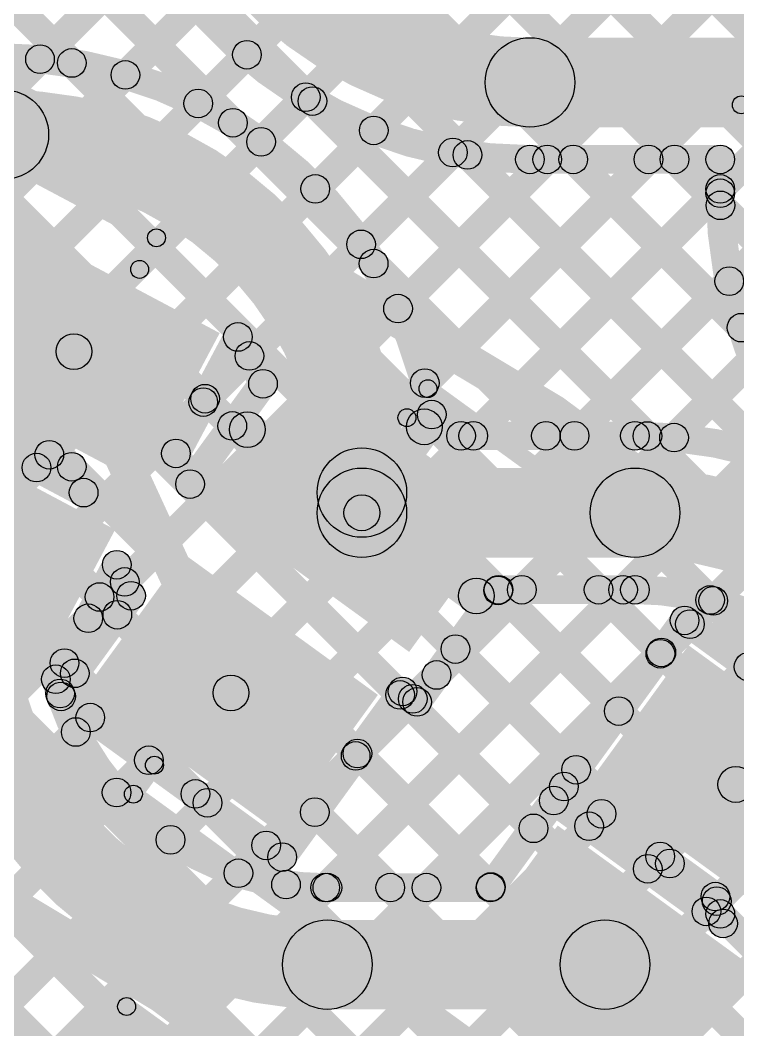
# Model space of a CAD drawing. Header units: millimetres. Extents: x -2.17 to 2.17, y -2.17 to 2.17.
# Drawn here: x 0.6866 to 0.8871, y 1.0781 to 1.3601 of the extents above; entities that cross this region are included whole.
import ezdxf

# ---------------------------------------------------------------- set-up
doc = ezdxf.new("R2010")
doc.units = ezdxf.units.MM
doc.header["$MEASUREMENT"] = 0
for name, color, linetype in [('BottomLayer', 5, 'Continuous'), ('Mechanical2', 216, 'Continuous'), ('TopLayer', 1, 'Continuous'), ('TopOverlay', 2, 'Continuous'), ('TopPaste', 8, 'Continuous'), ('TopSolder', 216, 'Continuous')]:
    doc.layers.add(name, color=color, linetype=linetype)

# ---------------------------------------------------------------- blocks, each defined once
blk = doc.blocks.new('WS2812B_M____202')
at = {"layer": 'TopLayer'}
for points in [[(-0.09409, 0.05079), (-0.03504, 0.05079), (-0.03504, 0.01142), (-0.09409, 0.01142)], [(0.03504, 0.05079), (0.09409, 0.05079), (0.09409, 0.01142), (0.03504, 0.01142)], [(-0.09409, -0.01142), (-0.03504, -0.01142), (-0.03504, -0.05079), (-0.09409, -0.05079)], [(0.03504, -0.01142), (0.09409, -0.01142), (0.09409, -0.05079), (0.03504, -0.05079)]]:
    blk.add_hatch(color=1, dxfattribs=at).paths.add_polyline_path(points)
at = {"layer": 'TopOverlay'}
for points in [[(0.07, 0.0725), (0.07, 0.0675), (-0.07, 0.0675), (-0.07, 0.0725)], [(0.0675, 0.07), (0.0725, 0.07), (0.0725, 0.06), (0.0675, 0.06)], [(0.0675, -0.06), (0.0725, -0.06), (0.0725, -0.07), (0.0675, -0.07)], [(0.07, -0.0675), (0.07, -0.0725), (-0.07, -0.0725), (-0.07, -0.0675)]]:
    blk.add_hatch(color=2, dxfattribs=at).paths.add_polyline_path(points)
h = blk.add_hatch(color=2, dxfattribs=at)
edge = h.paths.add_edge_path()
edge.add_arc((0.07, 0.07), 0.0025, 0, 360)
h = blk.add_hatch(color=2, dxfattribs=at)
edge = h.paths.add_edge_path()
edge.add_arc((0.07, 0.07), 0.0025, 0, 360)
h = blk.add_hatch(color=2, dxfattribs=at)
edge = h.paths.add_edge_path()
edge.add_arc((0.07, 0.06), 0.0025, 0, 360)
h = blk.add_hatch(color=2, dxfattribs=at)
edge = h.paths.add_edge_path()
edge.add_arc((0.07, -0.06), 0.0025, 0, 360)
h = blk.add_hatch(color=2, dxfattribs=at)
edge = h.paths.add_edge_path()
edge.add_arc((0.07, -0.07), 0.0025, 0, 360)
h = blk.add_hatch(color=2, dxfattribs=at)
edge = h.paths.add_edge_path()
edge.add_arc((0.07, -0.07), 0.0025, 0, 360)
at = {"layer": 'TopPaste'}
for points in [[(-0.09409, 0.05079), (-0.03504, 0.05079), (-0.03504, 0.01142), (-0.09409, 0.01142)], [(0.03504, 0.05079), (0.09409, 0.05079), (0.09409, 0.01142), (0.03504, 0.01142)], [(-0.09409, -0.01142), (-0.03504, -0.01142), (-0.03504, -0.05079), (-0.09409, -0.05079)], [(0.03504, -0.01142), (0.09409, -0.01142), (0.09409, -0.05079), (0.03504, -0.05079)]]:
    blk.add_hatch(color=8, dxfattribs=at).paths.add_polyline_path(points)
at = {"layer": 'TopSolder'}
for points in [[(-0.09809, 0.05479), (-0.03104, 0.05479), (-0.03104, 0.00742), (-0.09809, 0.00742)], [(0.03104, 0.05479), (0.09809, 0.05479), (0.09809, 0.00742), (0.03104, 0.00742)], [(-0.09809, -0.00742), (-0.03104, -0.00742), (-0.03104, -0.05479), (-0.09809, -0.05479)], [(0.03104, -0.00742), (0.09809, -0.00742), (0.09809, -0.05479), (0.03104, -0.05479)]]:
    blk.add_hatch(color=216, dxfattribs=at).paths.add_polyline_path(points)
at = {"layer": 'TopOverlay'}
for centre in [(0.07, 0.07), (0.07, 0.07), (0.07, 0.06), (0.07, -0.06), (0.07, -0.07), (0.07, -0.07)]:
    blk.add_circle(centre, 0.0025, dxfattribs=at)
blk = doc.blocks.new('WS2812B_M____203')
at = {"layer": 'TopLayer'}
for points in [[(-0.09409, 0.05079), (-0.03504, 0.05079), (-0.03504, 0.01142), (-0.09409, 0.01142)], [(-0.09409, -0.01142), (-0.03504, -0.01142), (-0.03504, -0.05079), (-0.09409, -0.05079)]]:
    blk.add_hatch(color=1, dxfattribs=at).paths.add_polyline_path(points)
at = {"layer": 'TopOverlay'}
h = blk.add_hatch(color=2, dxfattribs=at)
edge = h.paths.add_edge_path()
edge.add_arc((-0.07, -0.06), 0.0025, 0, 360)
for points in [[(-0.0725, -0.06), (-0.0675, -0.06), (-0.0675, -0.07), (-0.0725, -0.07)], [(0.07, -0.0675), (0.07, -0.0725), (-0.07, -0.0725), (-0.07, -0.0675)]]:
    blk.add_hatch(color=2, dxfattribs=at).paths.add_polyline_path(points)
h = blk.add_hatch(color=2, dxfattribs=at)
edge = h.paths.add_edge_path()
edge.add_arc((-0.07, -0.07), 0.0025, 0, 360)
h = blk.add_hatch(color=2, dxfattribs=at)
edge = h.paths.add_edge_path()
edge.add_arc((-0.07, -0.07), 0.0025, 0, 360)
at = {"layer": 'TopPaste'}
for points in [[(-0.09409, 0.05079), (-0.03504, 0.05079), (-0.03504, 0.01142), (-0.09409, 0.01142)], [(-0.09409, -0.01142), (-0.03504, -0.01142), (-0.03504, -0.05079), (-0.09409, -0.05079)]]:
    blk.add_hatch(color=8, dxfattribs=at).paths.add_polyline_path(points)
at = {"layer": 'TopSolder'}
for points in [[(-0.09809, 0.05479), (-0.03104, 0.05479), (-0.03104, 0.00742), (-0.09809, 0.00742)], [(-0.09809, -0.00742), (-0.03104, -0.00742), (-0.03104, -0.05479), (-0.09809, -0.05479)]]:
    blk.add_hatch(color=216, dxfattribs=at).paths.add_polyline_path(points)
at = {"layer": 'TopOverlay'}
for centre in [(-0.07, -0.06), (-0.07, -0.07), (-0.07, -0.07)]:
    blk.add_circle(centre, 0.0025, dxfattribs=at)
blk = doc.blocks.new('C__0402_335')
at = {"layer": 'TopLayer'}
for points in [[(-0.0275, -0.0125), (-0.0275, 0.0125), (-0.0095, 0.0125), (-0.0095, -0.0125)], [(0.0095, -0.0125), (0.0095, 0.0125), (0.0275, 0.0125), (0.0275, -0.0125)]]:
    blk.add_hatch(color=1, dxfattribs=at).paths.add_polyline_path(points)
at = {"layer": 'TopOverlay'}
h = blk.add_hatch(color=2, dxfattribs=at)
edge = h.paths.add_edge_path()
edge.add_arc((-0.031, 0.016), 0.0025, 0, 360)
h = blk.add_hatch(color=2, dxfattribs=at)
edge = h.paths.add_edge_path()
edge.add_arc((-0.031, 0.016), 0.0025, 0, 360)
for points in [[(-0.031, 0.0135), (-0.031, 0.0185), (-0.011, 0.0185), (-0.011, 0.0135)], [(0.011, 0.0135), (0.011, 0.0185), (0.031, 0.0185), (0.031, 0.0135)], [(-0.0285, -0.016), (-0.0335, -0.016), (-0.0335, 0.016), (-0.0285, 0.016)], [(0.0335, -0.016), (0.0285, -0.016), (0.0285, 0.016), (0.0335, 0.016)], [(-0.031, -0.0185), (-0.031, -0.0135), (-0.011, -0.0135), (-0.011, -0.0185)], [(0.011, -0.0185), (0.011, -0.0135), (0.031, -0.0135), (0.031, -0.0185)]]:
    blk.add_hatch(color=2, dxfattribs=at).paths.add_polyline_path(points)
h = blk.add_hatch(color=2, dxfattribs=at)
edge = h.paths.add_edge_path()
edge.add_arc((-0.011, 0.016), 0.0025, 0, 360)
h = blk.add_hatch(color=2, dxfattribs=at)
edge = h.paths.add_edge_path()
edge.add_arc((0.011, 0.016), 0.0025, 0, 360)
h = blk.add_hatch(color=2, dxfattribs=at)
edge = h.paths.add_edge_path()
edge.add_arc((0.031, 0.016), 0.0025, 0, 360)
h = blk.add_hatch(color=2, dxfattribs=at)
edge = h.paths.add_edge_path()
edge.add_arc((0.031, 0.016), 0.0025, 0, 360)
h = blk.add_hatch(color=2, dxfattribs=at)
edge = h.paths.add_edge_path()
edge.add_arc((-0.031, -0.016), 0.0025, 0, 360)
h = blk.add_hatch(color=2, dxfattribs=at)
edge = h.paths.add_edge_path()
edge.add_arc((-0.031, -0.016), 0.0025, 0, 360)
h = blk.add_hatch(color=2, dxfattribs=at)
edge = h.paths.add_edge_path()
edge.add_arc((-0.011, -0.016), 0.0025, 0, 360)
h = blk.add_hatch(color=2, dxfattribs=at)
edge = h.paths.add_edge_path()
edge.add_arc((0.011, -0.016), 0.0025, 0, 360)
h = blk.add_hatch(color=2, dxfattribs=at)
edge = h.paths.add_edge_path()
edge.add_arc((0.031, -0.016), 0.0025, 0, 360)
h = blk.add_hatch(color=2, dxfattribs=at)
edge = h.paths.add_edge_path()
edge.add_arc((0.031, -0.016), 0.0025, 0, 360)
at = {"layer": 'TopPaste'}
for points in [[(-0.0275, -0.0125), (-0.0275, 0.0125), (-0.0095, 0.0125), (-0.0095, -0.0125)], [(0.0095, -0.0125), (0.0095, 0.0125), (0.0275, 0.0125), (0.0275, -0.0125)]]:
    blk.add_hatch(color=8, dxfattribs=at).paths.add_polyline_path(points)
at = {"layer": 'TopSolder'}
for points in [[(-0.02986, -0.01486), (-0.02986, 0.01486), (-0.00714, 0.01486), (-0.00714, -0.01486)], [(0.00714, -0.01486), (0.00714, 0.01486), (0.02986, 0.01486), (0.02986, -0.01486)]]:
    blk.add_hatch(color=216, dxfattribs=at).paths.add_polyline_path(points)
at = {"layer": 'TopOverlay'}
for centre in [(-0.031, 0.016), (-0.031, 0.016), (-0.011, 0.016), (0.011, 0.016), (0.031, 0.016), (0.031, 0.016), (-0.031, -0.016), (-0.031, -0.016), (-0.011, -0.016), (0.011, -0.016), (0.031, -0.016), (0.031, -0.016)]:
    blk.add_circle(centre, 0.0025, dxfattribs=at)
blk = doc.blocks.new('C__0402_375')
at = {"layer": 'TopLayer'}
for points in [[(-0.0275, -0.0125), (-0.0275, 0.0125), (-0.0095, 0.0125), (-0.0095, -0.0125)], [(0.0095, -0.0125), (0.0095, 0.0125), (0.0275, 0.0125), (0.0275, -0.0125)]]:
    blk.add_hatch(color=1, dxfattribs=at).paths.add_polyline_path(points)
at = {"layer": 'TopOverlay'}
h = blk.add_hatch(color=2, dxfattribs=at)
edge = h.paths.add_edge_path()
edge.add_arc((-0.031, 0.016), 0.0025, 0, 360)
h = blk.add_hatch(color=2, dxfattribs=at)
edge = h.paths.add_edge_path()
edge.add_arc((-0.031, 0.016), 0.0025, 0, 360)
for points in [[(-0.031, 0.0135), (-0.031, 0.0185), (-0.011, 0.0185), (-0.011, 0.0135)], [(0.011, 0.0135), (0.011, 0.0185), (0.031, 0.0185), (0.031, 0.0135)], [(-0.0285, -0.016), (-0.0335, -0.016), (-0.0335, 0.016), (-0.0285, 0.016)], [(0.0335, -0.016), (0.0285, -0.016), (0.0285, 0.016), (0.0335, 0.016)], [(-0.031, -0.0185), (-0.031, -0.0135), (-0.011, -0.0135), (-0.011, -0.0185)], [(0.011, -0.0185), (0.011, -0.0135), (0.031, -0.0135), (0.031, -0.0185)]]:
    blk.add_hatch(color=2, dxfattribs=at).paths.add_polyline_path(points)
h = blk.add_hatch(color=2, dxfattribs=at)
edge = h.paths.add_edge_path()
edge.add_arc((-0.011, 0.016), 0.0025, 0, 360)
h = blk.add_hatch(color=2, dxfattribs=at)
edge = h.paths.add_edge_path()
edge.add_arc((0.011, 0.016), 0.0025, 0, 360)
h = blk.add_hatch(color=2, dxfattribs=at)
edge = h.paths.add_edge_path()
edge.add_arc((0.031, 0.016), 0.0025, 0, 360)
h = blk.add_hatch(color=2, dxfattribs=at)
edge = h.paths.add_edge_path()
edge.add_arc((0.031, 0.016), 0.0025, 0, 360)
h = blk.add_hatch(color=2, dxfattribs=at)
edge = h.paths.add_edge_path()
edge.add_arc((-0.031, -0.016), 0.0025, 0, 360)
h = blk.add_hatch(color=2, dxfattribs=at)
edge = h.paths.add_edge_path()
edge.add_arc((-0.031, -0.016), 0.0025, 0, 360)
h = blk.add_hatch(color=2, dxfattribs=at)
edge = h.paths.add_edge_path()
edge.add_arc((-0.011, -0.016), 0.0025, 0, 360)
h = blk.add_hatch(color=2, dxfattribs=at)
edge = h.paths.add_edge_path()
edge.add_arc((0.011, -0.016), 0.0025, 0, 360)
h = blk.add_hatch(color=2, dxfattribs=at)
edge = h.paths.add_edge_path()
edge.add_arc((0.031, -0.016), 0.0025, 0, 360)
h = blk.add_hatch(color=2, dxfattribs=at)
edge = h.paths.add_edge_path()
edge.add_arc((0.031, -0.016), 0.0025, 0, 360)
at = {"layer": 'TopPaste'}
for points in [[(-0.0275, -0.0125), (-0.0275, 0.0125), (-0.0095, 0.0125), (-0.0095, -0.0125)], [(0.0095, -0.0125), (0.0095, 0.0125), (0.0275, 0.0125), (0.0275, -0.0125)]]:
    blk.add_hatch(color=8, dxfattribs=at).paths.add_polyline_path(points)
at = {"layer": 'TopSolder'}
for points in [[(-0.02986, -0.01486), (-0.02986, 0.01486), (-0.00714, 0.01486), (-0.00714, -0.01486)], [(0.00714, -0.01486), (0.00714, 0.01486), (0.02986, 0.01486), (0.02986, -0.01486)]]:
    blk.add_hatch(color=216, dxfattribs=at).paths.add_polyline_path(points)
at = {"layer": 'TopOverlay'}
for centre in [(-0.031, 0.016), (-0.031, 0.016), (-0.011, 0.016), (0.011, 0.016), (0.031, 0.016), (0.031, 0.016), (-0.031, -0.016), (-0.031, -0.016), (-0.011, -0.016), (0.011, -0.016), (0.031, -0.016), (0.031, -0.016)]:
    blk.add_circle(centre, 0.0025, dxfattribs=at)

msp = doc.modelspace()

# ---------------------------------------------------------------- hatches: boundary and pattern name
at = {"layer": 'BottomLayer'}
for points in [[(-0.06781, 2.05478), (-0.06216, 2.06043), (1.40406, 0.59422), (1.3984, 0.58856)], [(-0.03919, 2.05444), (-0.03353, 2.0601), (1.43235, 0.59422), (1.42669, 0.58856)], [(-0.01057, 2.0541), (-0.00491, 2.05976), (1.46063, 0.59422), (1.45497, 0.58856)], [(0.01806, 2.05376), (0.02372, 2.05942), (1.48891, 0.59422), (1.48326, 0.58856)], [(0.04668, 2.05342), (0.05234, 2.05908), (1.5172, 0.59422), (1.51154, 0.58856)], [(-0.09322, 2.0519), (-0.08756, 2.05756), (1.37578, 0.59422), (1.37012, 0.58856)], [(0.07531, 2.05308), (0.08096, 2.05874), (1.54548, 0.59422), (1.53983, 0.58856)], [(0.10393, 2.05274), (0.10959, 2.0584), (1.57377, 0.59422), (1.56811, 0.58856)], [(0.13255, 2.0524), (0.13821, 2.05806), (1.60205, 0.59422), (1.59639, 0.58856)], [(0.16118, 2.05206), (0.16683, 2.05772), (1.63034, 0.59422), (1.62468, 0.58856)], [(0.1906, 2.05093), (0.19625, 2.05658), (1.65862, 0.59422), (1.65296, 0.58856)], [(0.07461, 0.72606), (0.06896, 0.73172), (1.09481, 1.75757), (1.10047, 1.75192)], [(0.1029, 0.72606), (0.09724, 0.73172), (1.11289, 1.74737), (1.11855, 1.74171)], [(0.13118, 0.72606), (0.12552, 0.73172), (1.12999, 1.73618), (1.13564, 1.73052)], [(0.15946, 0.72606), (0.15381, 0.73172), (1.14646, 1.72437), (1.15212, 1.71871)], [(0.18775, 0.72606), (0.18209, 0.73172), (1.16293, 1.71256), (1.16859, 1.7069)], [(0.46066, 0.97068), (0.455, 0.97634), (1.1794, 1.70075), (1.18506, 1.69509)], [(0.24117, 1.68923), (0.24682, 1.69489), (1.34749, 0.59422), (1.34184, 0.58856)], [(0.46951, 0.95125), (0.46385, 0.95691), (1.19588, 1.68893), (1.20153, 1.68328)], [(0.46283, 0.91629), (0.45717, 0.92194), (1.21235, 1.67712), (1.21801, 1.67146)], [(0.24117, 1.66094), (0.24683, 1.6666), (1.31921, 0.59422), (1.31355, 0.58856)], [(0.46283, 0.888), (0.45717, 0.89366), (1.22882, 1.66531), (1.23448, 1.65965)], [(0.46283, 0.85972), (0.45717, 0.86538), (1.24529, 1.6535), (1.25095, 1.64784)], [(0.46283, 0.83143), (0.45717, 0.83709), (1.26177, 1.64169), (1.26742, 1.63603)], [(0.24117, 1.63266), (0.24683, 1.63831), (1.29092, 0.59422), (1.28527, 0.58856)], [(0.46283, 0.80315), (0.45717, 0.80881), (1.27824, 1.62987), (1.2839, 1.62422)], [(0.46263, 0.77467), (0.45697, 0.78032), (1.29471, 1.61806), (1.30037, 1.6124)], [(0.24117, 1.60437), (0.24683, 1.61003), (1.26264, 0.59422), (1.25698, 0.58856)], [(0.44231, 0.72606), (0.43665, 0.73172), (1.31118, 1.60625), (1.31684, 1.60059)], [(0.47059, 0.72606), (0.46494, 0.73172), (1.32731, 1.5941), (1.33297, 1.58844)], [(0.24117, 1.57609), (0.24683, 1.58174), (1.23436, 0.59422), (1.2287, 0.58856)], [(0.49888, 0.72606), (0.49322, 0.73172), (1.34177, 1.58027), (1.34743, 1.57462)], [(0.52716, 0.72606), (0.5215, 0.73172), (1.35623, 1.56645), (1.36189, 1.56079)], [(0.24117, 1.5478), (0.24683, 1.55346), (1.20607, 0.59422), (1.20041, 0.58856)], [(0.24117, 1.51952), (0.24683, 1.52518), (1.17779, 0.59422), (1.17213, 0.58856)]]:
    msp.add_hatch(color=5, dxfattribs=at).paths.add_polyline_path(points)
at = {"layer": 'TopLayer'}
for points in [[(0.62478, 1.41876), (0.63043, 1.42441), (0.70385, 1.351), (0.69819, 1.34534)], [(0.65341, 1.41841), (0.65907, 1.42406), (0.74884, 1.33429), (0.74319, 1.32863)], [(0.69497, 1.34642), (0.68931, 1.35207), (0.72135, 1.38412), (0.72701, 1.37846)], [(0.71883, 1.34199), (0.71317, 1.34765), (0.73305, 1.36752), (0.7387, 1.36187)], [(0.829, 1.33023), (0.829, 1.35523), (0.90366, 1.35523), (0.90366, 1.33023)], [(0.73916, 1.33404), (0.7335, 1.33969), (0.74711, 1.3533), (0.75277, 1.34765)], [(0.75672, 1.32332), (0.75106, 1.32897), (0.76354, 1.34145), (0.7692, 1.33579)], [(0.76542, 1.33469), (0.77107, 1.34034), (0.86463, 1.24678), (0.85898, 1.24113)], [(0.77186, 1.31017), (0.7662, 1.31582), (0.78254, 1.33217), (0.7882, 1.32651)], [(0.78465, 1.29467), (0.77899, 1.30033), (0.80464, 1.32599), (0.8103, 1.32033)], [(0.79497, 1.27672), (0.78932, 1.28237), (0.83101, 1.32406), (0.83666, 1.31841)], [(0.80246, 1.25592), (0.7968, 1.26158), (0.85929, 1.32406), (0.86495, 1.31841)], [(0.80872, 1.31967), (0.81438, 1.32532), (0.89887, 1.24083), (0.89321, 1.23518)], [(0.829, 1.31723), (0.829, 1.32523), (0.88216, 1.32523), (0.88216, 1.31723)], [(0.83827, 1.31841), (0.84392, 1.32406), (0.89094, 1.27705), (0.88528, 1.27139)], [(0.86655, 1.31841), (0.87221, 1.32406), (0.88504, 1.31123), (0.87938, 1.30557)], [(0.88616, 1.31177), (0.87816, 1.31177), (0.87816, 1.32123), (0.88616, 1.32123)], [(0.816, 1.24117), (0.81034, 1.24683), (0.87933, 1.31582), (0.88499, 1.31017)], [(0.78251, 1.28931), (0.78817, 1.29496), (0.8363, 1.24683), (0.83064, 1.24117)], [(0.84428, 1.24117), (0.83863, 1.24683), (0.88184, 1.29004), (0.8875, 1.28439)], [(0.73365, 1.2372), (0.72658, 1.24096), (0.74389, 1.2735), (0.75095, 1.26975)], [(0.69707, 1.26545), (0.70615, 1.26963), (0.75003, 1.17427), (0.74094, 1.17009)], [(0.74057, 1.2506), (0.73491, 1.25626), (0.74782, 1.26916), (0.75347, 1.2635)], [(0.87208, 1.24068), (0.86642, 1.24634), (0.88847, 1.26839), (0.89412, 1.26273)], [(0.65225, 1.25677), (0.656, 1.26383), (0.70287, 1.23891), (0.69912, 1.23185)], [(0.73729, 1.22816), (0.73082, 1.23286), (0.75119, 1.2609), (0.75766, 1.25619)], [(0.64998, 1.2525), (0.65373, 1.25956), (0.70621, 1.23166), (0.70245, 1.2246)], [(0.73542, 1.25155), (0.74108, 1.2572), (0.74869, 1.24959), (0.74304, 1.24393)], [(0.79923, 1.24671), (0.80393, 1.25319), (0.81211, 1.24724), (0.80741, 1.24077)], [(0.74713, 1.24169), (0.75301, 1.24978), (0.78498, 1.22655), (0.77911, 1.21846)], [(0.78609, 1.21956), (0.778, 1.22544), (0.79545, 1.24946), (0.80354, 1.24358)], [(0.80976, 1.24), (0.80976, 1.248), (0.85834, 1.248), (0.85834, 1.24)], [(0.69399, 1.2323), (0.68833, 1.23796), (0.69191, 1.24153), (0.69757, 1.23588)], [(0.72648, 1.23741), (0.73375, 1.24075), (0.73769, 1.23218), (0.73042, 1.22884)], [(0.69736, 1.23371), (0.70463, 1.23705), (0.70797, 1.2298), (0.7007, 1.22646)], [(0.78205, 1.21), (0.78205, 1.235), (0.85834, 1.235), (0.85834, 1.21)], [(0.79455, 1.2225), (0.76955, 1.2225), (0.76955, 1.22816), (0.79455, 1.22816)], [(0.77911, 1.21846), (0.78498, 1.22655), (0.81696, 1.20331), (0.81109, 1.19522)], [(0.7001, 1.17412), (0.69304, 1.17787), (0.71006, 1.20988), (0.71712, 1.20613)], [(0.70996, 1.20633), (0.71722, 1.20968), (0.72122, 1.201), (0.71395, 1.19765)], [(0.70846, 1.1902), (0.7028, 1.19586), (0.71297, 1.20603), (0.71863, 1.20037)], [(0.82023, 1.197), (0.82023, 1.205), (0.85834, 1.205), (0.85834, 1.197)], [(0.70098, 1.16967), (0.69451, 1.17438), (0.71435, 1.20168), (0.72082, 1.19697)], [(0.70596, 1.19615), (0.71162, 1.20181), (0.71657, 1.19686), (0.71091, 1.1912)], [(0.77463, 1.11495), (0.76897, 1.12061), (0.8522, 1.20383), (0.85785, 1.19817)], [(0.8007, 1.16732), (0.79422, 1.17202), (0.81699, 1.20335), (0.82346, 1.19865)], [(0.80575, 1.17436), (0.8001, 1.18002), (0.82391, 1.20383), (0.82957, 1.19817)], [(0.81726, 1.19799), (0.82292, 1.20364), (0.85662, 1.16994), (0.85097, 1.16428)], [(0.84536, 1.19817), (0.85102, 1.20383), (0.86853, 1.18632), (0.86287, 1.18066)], [(0.87651, 1.18855), (0.87086, 1.19421), (0.87737, 1.20073), (0.88303, 1.19507)], [(0.8765, 1.19532), (0.88216, 1.20097), (0.9219, 1.16124), (0.91624, 1.15558)], [(0.84172, 1.14369), (0.83525, 1.14839), (0.86897, 1.1948), (0.87544, 1.1901)], [(0.86986, 1.18922), (0.87456, 1.19569), (0.93466, 1.15203), (0.92995, 1.14555)], [(0.80291, 1.11495), (0.79725, 1.1206), (0.8626, 1.18596), (0.86826, 1.1803)], [(0.80536, 1.1816), (0.81102, 1.18726), (0.84472, 1.15356), (0.83907, 1.1479)], [(0.69614, 1.17768), (0.7018, 1.18334), (0.70466, 1.18048), (0.69901, 1.17482)], [(0.7991, 1.1677), (0.79344, 1.17336), (0.8001, 1.18002), (0.80575, 1.17436)], [(0.69567, 1.16797), (0.70037, 1.17444), (0.76214, 1.12956), (0.75744, 1.12309)], [(0.76303, 1.12397), (0.75656, 1.12868), (0.79018, 1.17496), (0.79665, 1.17025)], [(0.78988, 1.1688), (0.79554, 1.17446), (0.83282, 1.13718), (0.82716, 1.13152)], [(0.79106, 1.16937), (0.79577, 1.17584), (0.79981, 1.1729), (0.79511, 1.16643)], [(0.78315, 1.15176), (0.7775, 1.15742), (0.79344, 1.17336), (0.7991, 1.1677)], [(0.70498, 1.15844), (0.69932, 1.16409), (0.70334, 1.16811), (0.709, 1.16246)], [(0.77798, 1.15242), (0.78363, 1.15808), (0.82092, 1.12079), (0.81526, 1.11514)], [(0.71636, 1.14153), (0.7107, 1.14719), (0.71972, 1.15621), (0.72538, 1.15055)], [(0.83614, 1.1428), (0.84084, 1.14928), (0.88316, 1.11852), (0.87846, 1.11205)], [(0.73271, 1.14112), (0.73837, 1.14678), (0.76368, 1.12146), (0.75803, 1.1158)], [(0.83329, 1.13889), (0.838, 1.14536), (0.88529, 1.111), (0.88059, 1.10453)], [(0.88171, 1.14524), (0.89133, 1.14796), (0.91916, 1.04941), (0.90954, 1.04669)], [(0.73142, 1.12831), (0.72576, 1.13397), (0.7361, 1.14431), (0.74176, 1.13865)], [(0.82119, 1.11542), (0.81472, 1.12013), (0.83241, 1.14448), (0.83888, 1.13978)], [(0.76607, 1.13604), (0.77173, 1.1417), (0.79282, 1.1206), (0.78717, 1.11495)], [(0.84836, 1.13212), (0.84271, 1.13777), (0.84617, 1.14123), (0.85182, 1.13558)], [(0.75038, 1.11899), (0.74472, 1.12464), (0.75249, 1.13241), (0.75814, 1.12675)], [(0.86474, 1.12021), (0.85909, 1.12587), (0.86255, 1.12933), (0.86821, 1.12367)], [(0.86526, 1.1217), (0.87092, 1.12736), (0.88501, 1.11327), (0.87935, 1.10761)], [(0.77241, 1.11378), (0.77241, 1.12178), (0.81795, 1.12178), (0.81795, 1.11378)], [(0.88113, 1.10831), (0.87547, 1.11397), (0.87834, 1.11684), (0.884, 1.11119)], [(0.87696, 1.1142), (0.88466, 1.11637), (0.88679, 1.10886), (0.87909, 1.10668)], [(0.77241, 1.08378), (0.77241, 1.10878), (0.84995, 1.10878), (0.84995, 1.08378)], [(0.86245, 1.05674), (0.83745, 1.05674), (0.83745, 1.09628), (0.86245, 1.09628)]]:
    msp.add_hatch(color=1, dxfattribs=at).paths.add_polyline_path(points)
h = msp.add_hatch(color=1, dxfattribs=at)
edge = h.paths.add_edge_path()
edge.add_arc((0.74994, 1.35048), 0.004, 0, 360)
h = msp.add_hatch(color=1, dxfattribs=at)
edge = h.paths.add_edge_path()
edge.add_arc((0.829, 1.34273), 0.0125, 0, 360)
h = msp.add_hatch(color=1, dxfattribs=at)
edge = h.paths.add_edge_path()
edge.add_arc((0.829, 1.34273), 0.0125, 0, 360)
h = msp.add_hatch(color=1, dxfattribs=at)
edge = h.paths.add_edge_path()
edge.add_arc((0.69214, 1.34924), 0.004, 0, 360)
h = msp.add_hatch(color=1, dxfattribs=at)
edge = h.paths.add_edge_path()
edge.add_arc((0.70102, 1.34817), 0.004, 0, 360)
h = msp.add_hatch(color=1, dxfattribs=at)
edge = h.paths.add_edge_path()
edge.add_arc((0.716, 1.34482), 0.004, 0, 360)
h = msp.add_hatch(color=1, dxfattribs=at)
edge = h.paths.add_edge_path()
edge.add_arc((0.76637, 1.33862), 0.004, 0, 360)
h = msp.add_hatch(color=1, dxfattribs=at)
edge = h.paths.add_edge_path()
edge.add_arc((0.68205, 1.32816), 0.0125, 0, 360)
h = msp.add_hatch(color=1, dxfattribs=at)
edge = h.paths.add_edge_path()
edge.add_arc((0.68205, 1.32816), 0.0125, 0, 360)
h = msp.add_hatch(color=1, dxfattribs=at)
edge = h.paths.add_edge_path()
edge.add_arc((0.73633, 1.33686), 0.004, 0, 360)
h = msp.add_hatch(color=1, dxfattribs=at)
edge = h.paths.add_edge_path()
edge.add_arc((0.76824, 1.33752), 0.004, 0, 360)
h = msp.add_hatch(color=1, dxfattribs=at)
edge = h.paths.add_edge_path()
edge.add_arc((0.74602, 1.33146), 0.004, 0, 360)
h = msp.add_hatch(color=1, dxfattribs=at)
edge = h.paths.add_edge_path()
edge.add_arc((0.78537, 1.32934), 0.004, 0, 360)
h = msp.add_hatch(color=1, dxfattribs=at)
edge = h.paths.add_edge_path()
edge.add_arc((0.75389, 1.32614), 0.004, 0, 360)
h = msp.add_hatch(color=1, dxfattribs=at)
edge = h.paths.add_edge_path()
edge.add_arc((0.80747, 1.32316), 0.004, 0, 360)
h = msp.add_hatch(color=1, dxfattribs=at)
edge = h.paths.add_edge_path()
edge.add_arc((0.81155, 1.32249), 0.004, 0, 360)
h = msp.add_hatch(color=1, dxfattribs=at)
edge = h.paths.add_edge_path()
edge.add_arc((0.829, 1.32123), 0.004, 0, 360)
h = msp.add_hatch(color=1, dxfattribs=at)
edge = h.paths.add_edge_path()
edge.add_arc((0.829, 1.32123), 0.004, 0, 360)
h = msp.add_hatch(color=1, dxfattribs=at)
edge = h.paths.add_edge_path()
edge.add_arc((0.83383, 1.32123), 0.004, 0, 360)
h = msp.add_hatch(color=1, dxfattribs=at)
edge = h.paths.add_edge_path()
edge.add_arc((0.84109, 1.32123), 0.004, 0, 360)
h = msp.add_hatch(color=1, dxfattribs=at)
edge = h.paths.add_edge_path()
edge.add_arc((0.86212, 1.32123), 0.004, 0, 360)
h = msp.add_hatch(color=1, dxfattribs=at)
edge = h.paths.add_edge_path()
edge.add_arc((0.86938, 1.32123), 0.004, 0, 360)
h = msp.add_hatch(color=1, dxfattribs=at)
edge = h.paths.add_edge_path()
edge.add_arc((0.88216, 1.32123), 0.004, 0, 360)
h = msp.add_hatch(color=1, dxfattribs=at)
edge = h.paths.add_edge_path()
edge.add_arc((0.88216, 1.32123), 0.004, 0, 360)
h = msp.add_hatch(color=1, dxfattribs=at)
edge = h.paths.add_edge_path()
edge.add_arc((0.76903, 1.313), 0.004, 0, 360)
h = msp.add_hatch(color=1, dxfattribs=at)
edge = h.paths.add_edge_path()
edge.add_arc((0.88216, 1.31299), 0.004, 0, 360)
h = msp.add_hatch(color=1, dxfattribs=at)
edge = h.paths.add_edge_path()
edge.add_arc((0.88216, 1.31177), 0.004, 0, 360)
h = msp.add_hatch(color=1, dxfattribs=at)
edge = h.paths.add_edge_path()
edge.add_arc((0.88216, 1.31177), 0.004, 0, 360)
h = msp.add_hatch(color=1, dxfattribs=at)
edge = h.paths.add_edge_path()
edge.add_arc((0.88221, 1.3084), 0.004, 0, 360)
h = msp.add_hatch(color=1, dxfattribs=at)
edge = h.paths.add_edge_path()
edge.add_arc((0.78182, 1.2975), 0.004, 0, 360)
h = msp.add_hatch(color=1, dxfattribs=at)
edge = h.paths.add_edge_path()
edge.add_arc((0.78534, 1.29213), 0.004, 0, 360)
h = msp.add_hatch(color=1, dxfattribs=at)
edge = h.paths.add_edge_path()
edge.add_arc((0.88467, 1.28722), 0.004, 0, 360)
h = msp.add_hatch(color=1, dxfattribs=at)
edge = h.paths.add_edge_path()
edge.add_arc((0.79215, 1.27955), 0.004, 0, 360)
h = msp.add_hatch(color=1, dxfattribs=at)
edge = h.paths.add_edge_path()
edge.add_arc((0.88811, 1.27422), 0.004, 0, 360)
h = msp.add_hatch(color=1, dxfattribs=at)
edge = h.paths.add_edge_path()
edge.add_arc((0.74742, 1.27162), 0.004, 0, 360)
h = msp.add_hatch(color=1, dxfattribs=at)
edge = h.paths.add_edge_path()
edge.add_arc((0.74742, 1.27162), 0.004, 0, 360)
h = msp.add_hatch(color=1, dxfattribs=at)
edge = h.paths.add_edge_path()
edge.add_arc((0.70161, 1.26754), 0.005, 0, 360)
h = msp.add_hatch(color=1, dxfattribs=at)
edge = h.paths.add_edge_path()
edge.add_arc((0.75064, 1.26633), 0.004, 0, 360)
h = msp.add_hatch(color=1, dxfattribs=at)
edge = h.paths.add_edge_path()
edge.add_arc((0.75443, 1.25854), 0.004, 0, 360)
h = msp.add_hatch(color=1, dxfattribs=at)
edge = h.paths.add_edge_path()
edge.add_arc((0.75443, 1.25854), 0.004, 0, 360)
h = msp.add_hatch(color=1, dxfattribs=at)
edge = h.paths.add_edge_path()
edge.add_arc((0.79963, 1.25875), 0.004, 0, 360)
h = msp.add_hatch(color=1, dxfattribs=at)
edge = h.paths.add_edge_path()
edge.add_arc((0.73825, 1.25438), 0.004, 0, 360)
h = msp.add_hatch(color=1, dxfattribs=at)
edge = h.paths.add_edge_path()
edge.add_arc((0.73774, 1.25343), 0.004, 0, 360)
h = msp.add_hatch(color=1, dxfattribs=at)
edge = h.paths.add_edge_path()
edge.add_arc((0.80158, 1.24995), 0.004, 0, 360)
h = msp.add_hatch(color=1, dxfattribs=at)
edge = h.paths.add_edge_path()
edge.add_arc((0.80158, 1.24995), 0.004, 0, 360)
h = msp.add_hatch(color=1, dxfattribs=at)
edge = h.paths.add_edge_path()
edge.add_arc((0.74586, 1.24676), 0.004, 0, 360)
h = msp.add_hatch(color=1, dxfattribs=at)
edge = h.paths.add_edge_path()
edge.add_arc((0.75007, 1.24574), 0.005, 0, 360)
h = msp.add_hatch(color=1, dxfattribs=at)
edge = h.paths.add_edge_path()
edge.add_arc((0.79949, 1.24652), 0.005, 0, 360)
h = msp.add_hatch(color=1, dxfattribs=at)
edge = h.paths.add_edge_path()
edge.add_arc((0.80976, 1.244), 0.004, 0, 360)
h = msp.add_hatch(color=1, dxfattribs=at)
edge = h.paths.add_edge_path()
edge.add_arc((0.80976, 1.244), 0.004, 0, 360)
h = msp.add_hatch(color=1, dxfattribs=at)
edge = h.paths.add_edge_path()
edge.add_arc((0.81317, 1.244), 0.004, 0, 360)
h = msp.add_hatch(color=1, dxfattribs=at)
edge = h.paths.add_edge_path()
edge.add_arc((0.83347, 1.244), 0.004, 0, 360)
h = msp.add_hatch(color=1, dxfattribs=at)
edge = h.paths.add_edge_path()
edge.add_arc((0.84146, 1.244), 0.004, 0, 360)
h = msp.add_hatch(color=1, dxfattribs=at)
edge = h.paths.add_edge_path()
edge.add_arc((0.85834, 1.244), 0.004, 0, 360)
h = msp.add_hatch(color=1, dxfattribs=at)
edge = h.paths.add_edge_path()
edge.add_arc((0.85834, 1.244), 0.004, 0, 360)
h = msp.add_hatch(color=1, dxfattribs=at)
edge = h.paths.add_edge_path()
edge.add_arc((0.86181, 1.24395), 0.004, 0, 360)
h = msp.add_hatch(color=1, dxfattribs=at)
edge = h.paths.add_edge_path()
edge.add_arc((0.86925, 1.24351), 0.004, 0, 360)
h = msp.add_hatch(color=1, dxfattribs=at)
edge = h.paths.add_edge_path()
edge.add_arc((0.69474, 1.23871), 0.004, 0, 360)
h = msp.add_hatch(color=1, dxfattribs=at)
edge = h.paths.add_edge_path()
edge.add_arc((0.73011, 1.23908), 0.004, 0, 360)
h = msp.add_hatch(color=1, dxfattribs=at)
edge = h.paths.add_edge_path()
edge.add_arc((0.73011, 1.23908), 0.004, 0, 360)
h = msp.add_hatch(color=1, dxfattribs=at)
edge = h.paths.add_edge_path()
edge.add_arc((0.69116, 1.23513), 0.004, 0, 360)
h = msp.add_hatch(color=1, dxfattribs=at)
edge = h.paths.add_edge_path()
edge.add_arc((0.701, 1.23538), 0.004, 0, 360)
h = msp.add_hatch(color=1, dxfattribs=at)
edge = h.paths.add_edge_path()
edge.add_arc((0.701, 1.23538), 0.004, 0, 360)
h = msp.add_hatch(color=1, dxfattribs=at)
edge = h.paths.add_edge_path()
edge.add_arc((0.78205, 1.22816), 0.0125, 0, 360)
h = msp.add_hatch(color=1, dxfattribs=at)
edge = h.paths.add_edge_path()
edge.add_arc((0.78205, 1.22816), 0.0125, 0, 360)
h = msp.add_hatch(color=1, dxfattribs=at)
edge = h.paths.add_edge_path()
edge.add_arc((0.73406, 1.23051), 0.004, 0, 360)
h = msp.add_hatch(color=1, dxfattribs=at)
edge = h.paths.add_edge_path()
edge.add_arc((0.73406, 1.23051), 0.004, 0, 360)
h = msp.add_hatch(color=1, dxfattribs=at)
edge = h.paths.add_edge_path()
edge.add_arc((0.78205, 1.2225), 0.0125, 0, 360)
h = msp.add_hatch(color=1, dxfattribs=at)
edge = h.paths.add_edge_path()
edge.add_arc((0.78205, 1.2225), 0.0125, 0, 360)
h = msp.add_hatch(color=1, dxfattribs=at)
edge = h.paths.add_edge_path()
edge.add_arc((0.85834, 1.2225), 0.0125, 0, 360)
h = msp.add_hatch(color=1, dxfattribs=at)
edge = h.paths.add_edge_path()
edge.add_arc((0.85834, 1.2225), 0.0125, 0, 360)
h = msp.add_hatch(color=1, dxfattribs=at)
edge = h.paths.add_edge_path()
edge.add_arc((0.70433, 1.22813), 0.004, 0, 360)
h = msp.add_hatch(color=1, dxfattribs=at)
edge = h.paths.add_edge_path()
edge.add_arc((0.70433, 1.22813), 0.004, 0, 360)
h = msp.add_hatch(color=1, dxfattribs=at)
edge = h.paths.add_edge_path()
edge.add_arc((0.78205, 1.2225), 0.005, 0, 360)
h = msp.add_hatch(color=1, dxfattribs=at)
edge = h.paths.add_edge_path()
edge.add_arc((0.78205, 1.2225), 0.005, 0, 360)
h = msp.add_hatch(color=1, dxfattribs=at)
edge = h.paths.add_edge_path()
edge.add_arc((0.78205, 1.2225), 0.005, 0, 360)
h = msp.add_hatch(color=1, dxfattribs=at)
edge = h.paths.add_edge_path()
edge.add_arc((0.71359, 1.208), 0.004, 0, 360)
h = msp.add_hatch(color=1, dxfattribs=at)
edge = h.paths.add_edge_path()
edge.add_arc((0.71359, 1.208), 0.004, 0, 360)
h = msp.add_hatch(color=1, dxfattribs=at)
edge = h.paths.add_edge_path()
edge.add_arc((0.7158, 1.2032), 0.004, 0, 360)
h = msp.add_hatch(color=1, dxfattribs=at)
edge = h.paths.add_edge_path()
edge.add_arc((0.82009, 1.20082), 0.004, 0, 360)
h = msp.add_hatch(color=1, dxfattribs=at)
edge = h.paths.add_edge_path()
edge.add_arc((0.82023, 1.201), 0.004, 0, 360)
h = msp.add_hatch(color=1, dxfattribs=at)
edge = h.paths.add_edge_path()
edge.add_arc((0.82023, 1.201), 0.004, 0, 360)
h = msp.add_hatch(color=1, dxfattribs=at)
edge = h.paths.add_edge_path()
edge.add_arc((0.82674, 1.201), 0.004, 0, 360)
h = msp.add_hatch(color=1, dxfattribs=at)
edge = h.paths.add_edge_path()
edge.add_arc((0.84819, 1.201), 0.004, 0, 360)
h = msp.add_hatch(color=1, dxfattribs=at)
edge = h.paths.add_edge_path()
edge.add_arc((0.85502, 1.201), 0.004, 0, 360)
h = msp.add_hatch(color=1, dxfattribs=at)
edge = h.paths.add_edge_path()
edge.add_arc((0.85834, 1.201), 0.004, 0, 360)
h = msp.add_hatch(color=1, dxfattribs=at)
edge = h.paths.add_edge_path()
edge.add_arc((0.85834, 1.201), 0.004, 0, 360)
h = msp.add_hatch(color=1, dxfattribs=at)
edge = h.paths.add_edge_path()
edge.add_arc((0.70879, 1.19898), 0.004, 0, 360)
h = msp.add_hatch(color=1, dxfattribs=at)
edge = h.paths.add_edge_path()
edge.add_arc((0.71758, 1.19933), 0.004, 0, 360)
h = msp.add_hatch(color=1, dxfattribs=at)
edge = h.paths.add_edge_path()
edge.add_arc((0.71758, 1.19933), 0.004, 0, 360)
h = msp.add_hatch(color=1, dxfattribs=at)
edge = h.paths.add_edge_path()
edge.add_arc((0.81402, 1.19927), 0.005, 0, 360)
h = msp.add_hatch(color=1, dxfattribs=at)
edge = h.paths.add_edge_path()
edge.add_arc((0.87933, 1.19814), 0.004, 0, 360)
h = msp.add_hatch(color=1, dxfattribs=at)
edge = h.paths.add_edge_path()
edge.add_arc((0.8802, 1.1979), 0.004, 0, 360)
h = msp.add_hatch(color=1, dxfattribs=at)
edge = h.paths.add_edge_path()
edge.add_arc((0.70563, 1.19303), 0.004, 0, 360)
h = msp.add_hatch(color=1, dxfattribs=at)
edge = h.paths.add_edge_path()
edge.add_arc((0.71374, 1.19403), 0.004, 0, 360)
h = msp.add_hatch(color=1, dxfattribs=at)
edge = h.paths.add_edge_path()
edge.add_arc((0.87221, 1.19245), 0.004, 0, 360)
h = msp.add_hatch(color=1, dxfattribs=at)
edge = h.paths.add_edge_path()
edge.add_arc((0.87221, 1.19245), 0.004, 0, 360)
h = msp.add_hatch(color=1, dxfattribs=at)
edge = h.paths.add_edge_path()
edge.add_arc((0.87369, 1.19138), 0.004, 0, 360)
h = msp.add_hatch(color=1, dxfattribs=at)
edge = h.paths.add_edge_path()
edge.add_arc((0.80819, 1.18443), 0.004, 0, 360)
h = msp.add_hatch(color=1, dxfattribs=at)
edge = h.paths.add_edge_path()
edge.add_arc((0.8657, 1.18349), 0.004, 0, 360)
h = msp.add_hatch(color=1, dxfattribs=at)
edge = h.paths.add_edge_path()
edge.add_arc((0.86543, 1.18313), 0.004, 0, 360)
h = msp.add_hatch(color=1, dxfattribs=at)
edge = h.paths.add_edge_path()
edge.add_arc((0.69897, 1.18051), 0.004, 0, 360)
h = msp.add_hatch(color=1, dxfattribs=at)
edge = h.paths.add_edge_path()
edge.add_arc((0.89007, 1.17948), 0.004, 0, 360)
h = msp.add_hatch(color=1, dxfattribs=at)
edge = h.paths.add_edge_path()
edge.add_arc((0.69657, 1.176), 0.004, 0, 360)
h = msp.add_hatch(color=1, dxfattribs=at)
edge = h.paths.add_edge_path()
edge.add_arc((0.69657, 1.176), 0.004, 0, 360)
h = msp.add_hatch(color=1, dxfattribs=at)
edge = h.paths.add_edge_path()
edge.add_arc((0.70184, 1.17765), 0.004, 0, 360)
h = msp.add_hatch(color=1, dxfattribs=at)
edge = h.paths.add_edge_path()
edge.add_arc((0.80293, 1.17719), 0.004, 0, 360)
h = msp.add_hatch(color=1, dxfattribs=at)
edge = h.paths.add_edge_path()
edge.add_arc((0.80293, 1.17719), 0.004, 0, 360)
h = msp.add_hatch(color=1, dxfattribs=at)
edge = h.paths.add_edge_path()
edge.add_arc((0.74548, 1.17218), 0.005, 0, 360)
h = msp.add_hatch(color=1, dxfattribs=at)
edge = h.paths.add_edge_path()
edge.add_arc((0.79342, 1.17261), 0.004, 0, 360)
h = msp.add_hatch(color=1, dxfattribs=at)
edge = h.paths.add_edge_path()
edge.add_arc((0.79342, 1.17261), 0.004, 0, 360)
h = msp.add_hatch(color=1, dxfattribs=at)
edge = h.paths.add_edge_path()
edge.add_arc((0.69775, 1.17202), 0.004, 0, 360)
h = msp.add_hatch(color=1, dxfattribs=at)
edge = h.paths.add_edge_path()
edge.add_arc((0.69775, 1.17202), 0.004, 0, 360)
h = msp.add_hatch(color=1, dxfattribs=at)
edge = h.paths.add_edge_path()
edge.add_arc((0.69802, 1.17121), 0.004, 0, 360)
h = msp.add_hatch(color=1, dxfattribs=at)
edge = h.paths.add_edge_path()
edge.add_arc((0.69802, 1.17121), 0.004, 0, 360)
h = msp.add_hatch(color=1, dxfattribs=at)
edge = h.paths.add_edge_path()
edge.add_arc((0.79271, 1.17163), 0.004, 0, 360)
h = msp.add_hatch(color=1, dxfattribs=at)
edge = h.paths.add_edge_path()
edge.add_arc((0.79627, 1.17053), 0.004, 0, 360)
h = msp.add_hatch(color=1, dxfattribs=at)
edge = h.paths.add_edge_path()
edge.add_arc((0.79627, 1.17053), 0.004, 0, 360)
h = msp.add_hatch(color=1, dxfattribs=at)
edge = h.paths.add_edge_path()
edge.add_arc((0.79746, 1.16967), 0.004, 0, 360)
h = msp.add_hatch(color=1, dxfattribs=at)
edge = h.paths.add_edge_path()
edge.add_arc((0.79746, 1.16967), 0.004, 0, 360)
h = msp.add_hatch(color=1, dxfattribs=at)
edge = h.paths.add_edge_path()
edge.add_arc((0.8538, 1.16711), 0.004, 0, 360)
h = msp.add_hatch(color=1, dxfattribs=at)
edge = h.paths.add_edge_path()
edge.add_arc((0.70617, 1.16528), 0.004, 0, 360)
h = msp.add_hatch(color=1, dxfattribs=at)
edge = h.paths.add_edge_path()
edge.add_arc((0.70215, 1.16126), 0.004, 0, 360)
h = msp.add_hatch(color=1, dxfattribs=at)
edge = h.paths.add_edge_path()
edge.add_arc((0.72255, 1.15338), 0.004, 0, 360)
h = msp.add_hatch(color=1, dxfattribs=at)
edge = h.paths.add_edge_path()
edge.add_arc((0.78032, 1.15459), 0.004, 0, 360)
h = msp.add_hatch(color=1, dxfattribs=at)
edge = h.paths.add_edge_path()
edge.add_arc((0.78081, 1.15525), 0.004, 0, 360)
h = msp.add_hatch(color=1, dxfattribs=at)
edge = h.paths.add_edge_path()
edge.add_arc((0.84189, 1.15073), 0.004, 0, 360)
h = msp.add_hatch(color=1, dxfattribs=at)
edge = h.paths.add_edge_path()
edge.add_arc((0.88652, 1.1466), 0.005, 0, 360)
h = msp.add_hatch(color=1, dxfattribs=at)
edge = h.paths.add_edge_path()
edge.add_arc((0.71353, 1.14436), 0.004, 0, 360)
h = msp.add_hatch(color=1, dxfattribs=at)
edge = h.paths.add_edge_path()
edge.add_arc((0.83849, 1.14604), 0.004, 0, 360)
h = msp.add_hatch(color=1, dxfattribs=at)
edge = h.paths.add_edge_path()
edge.add_arc((0.83849, 1.14604), 0.004, 0, 360)
h = msp.add_hatch(color=1, dxfattribs=at)
edge = h.paths.add_edge_path()
edge.add_arc((0.73554, 1.14395), 0.004, 0, 360)
h = msp.add_hatch(color=1, dxfattribs=at)
edge = h.paths.add_edge_path()
edge.add_arc((0.73893, 1.14148), 0.004, 0, 360)
h = msp.add_hatch(color=1, dxfattribs=at)
edge = h.paths.add_edge_path()
edge.add_arc((0.83565, 1.14213), 0.004, 0, 360)
h = msp.add_hatch(color=1, dxfattribs=at)
edge = h.paths.add_edge_path()
edge.add_arc((0.83565, 1.14213), 0.004, 0, 360)
h = msp.add_hatch(color=1, dxfattribs=at)
edge = h.paths.add_edge_path()
edge.add_arc((0.7689, 1.13887), 0.004, 0, 360)
h = msp.add_hatch(color=1, dxfattribs=at)
edge = h.paths.add_edge_path()
edge.add_arc((0.849, 1.13841), 0.004, 0, 360)
h = msp.add_hatch(color=1, dxfattribs=at)
edge = h.paths.add_edge_path()
edge.add_arc((0.82999, 1.13435), 0.004, 0, 360)
h = msp.add_hatch(color=1, dxfattribs=at)
edge = h.paths.add_edge_path()
edge.add_arc((0.84553, 1.13494), 0.004, 0, 360)
h = msp.add_hatch(color=1, dxfattribs=at)
edge = h.paths.add_edge_path()
edge.add_arc((0.72859, 1.13114), 0.004, 0, 360)
h = msp.add_hatch(color=1, dxfattribs=at)
edge = h.paths.add_edge_path()
edge.add_arc((0.75532, 1.12958), 0.004, 0, 360)
h = msp.add_hatch(color=1, dxfattribs=at)
edge = h.paths.add_edge_path()
edge.add_arc((0.75979, 1.12633), 0.004, 0, 360)
h = msp.add_hatch(color=1, dxfattribs=at)
edge = h.paths.add_edge_path()
edge.add_arc((0.75979, 1.12633), 0.004, 0, 360)
h = msp.add_hatch(color=1, dxfattribs=at)
edge = h.paths.add_edge_path()
edge.add_arc((0.86538, 1.1265), 0.004, 0, 360)
h = msp.add_hatch(color=1, dxfattribs=at)
edge = h.paths.add_edge_path()
edge.add_arc((0.86809, 1.12453), 0.004, 0, 360)
h = msp.add_hatch(color=1, dxfattribs=at)
edge = h.paths.add_edge_path()
edge.add_arc((0.74755, 1.12181), 0.004, 0, 360)
h = msp.add_hatch(color=1, dxfattribs=at)
edge = h.paths.add_edge_path()
edge.add_arc((0.86192, 1.12304), 0.004, 0, 360)
h = msp.add_hatch(color=1, dxfattribs=at)
edge = h.paths.add_edge_path()
edge.add_arc((0.76086, 1.11863), 0.004, 0, 360)
h = msp.add_hatch(color=1, dxfattribs=at)
edge = h.paths.add_edge_path()
edge.add_arc((0.7718, 1.11778), 0.004, 0, 360)
h = msp.add_hatch(color=1, dxfattribs=at)
edge = h.paths.add_edge_path()
edge.add_arc((0.77241, 1.11778), 0.004, 0, 360)
h = msp.add_hatch(color=1, dxfattribs=at)
edge = h.paths.add_edge_path()
edge.add_arc((0.77241, 1.11778), 0.004, 0, 360)
h = msp.add_hatch(color=1, dxfattribs=at)
edge = h.paths.add_edge_path()
edge.add_arc((0.78999, 1.11778), 0.004, 0, 360)
h = msp.add_hatch(color=1, dxfattribs=at)
edge = h.paths.add_edge_path()
edge.add_arc((0.80008, 1.11778), 0.004, 0, 360)
h = msp.add_hatch(color=1, dxfattribs=at)
edge = h.paths.add_edge_path()
edge.add_arc((0.81795, 1.11778), 0.004, 0, 360)
h = msp.add_hatch(color=1, dxfattribs=at)
edge = h.paths.add_edge_path()
edge.add_arc((0.81795, 1.11778), 0.004, 0, 360)
h = msp.add_hatch(color=1, dxfattribs=at)
edge = h.paths.add_edge_path()
edge.add_arc((0.81809, 1.11796), 0.004, 0, 360)
h = msp.add_hatch(color=1, dxfattribs=at)
edge = h.paths.add_edge_path()
edge.add_arc((0.88081, 1.11529), 0.004, 0, 360)
h = msp.add_hatch(color=1, dxfattribs=at)
edge = h.paths.add_edge_path()
edge.add_arc((0.88081, 1.11529), 0.004, 0, 360)
h = msp.add_hatch(color=1, dxfattribs=at)
edge = h.paths.add_edge_path()
edge.add_arc((0.88117, 1.11401), 0.004, 0, 360)
h = msp.add_hatch(color=1, dxfattribs=at)
edge = h.paths.add_edge_path()
edge.add_arc((0.8783, 1.11114), 0.004, 0, 360)
h = msp.add_hatch(color=1, dxfattribs=at)
edge = h.paths.add_edge_path()
edge.add_arc((0.88218, 1.11044), 0.004, 0, 360)
h = msp.add_hatch(color=1, dxfattribs=at)
edge = h.paths.add_edge_path()
edge.add_arc((0.88294, 1.10777), 0.004, 0, 360)
h = msp.add_hatch(color=1, dxfattribs=at)
edge = h.paths.add_edge_path()
edge.add_arc((0.88294, 1.10777), 0.004, 0, 360)
h = msp.add_hatch(color=1, dxfattribs=at)
edge = h.paths.add_edge_path()
edge.add_arc((0.77241, 1.09628), 0.0125, 0, 360)
h = msp.add_hatch(color=1, dxfattribs=at)
edge = h.paths.add_edge_path()
edge.add_arc((0.77241, 1.09628), 0.0125, 0, 360)
h = msp.add_hatch(color=1, dxfattribs=at)
edge = h.paths.add_edge_path()
edge.add_arc((0.84995, 1.09628), 0.0125, 0, 360)
h = msp.add_hatch(color=1, dxfattribs=at)
edge = h.paths.add_edge_path()
edge.add_arc((0.84995, 1.09628), 0.0125, 0, 360)
h = msp.add_hatch(color=1, dxfattribs=at)
edge = h.paths.add_edge_path()
edge.add_arc((0.84995, 1.09628), 0.0125, 0, 360)

# ---------------------------------------------------------------- linework, layer by layer
at = {"layer": 'Mechanical2', "const_width": 0.01}
for points in [[(2.16535, 0.001, 1), (-2.16535, 0.001, 1)], [(2.08135, -0.01, 1), (-2.04935, -0.01, 1)], [(1.84055, 0.001, 1), (-1.84055, 0.001, 1)], [(1.6437, 0.001, 1), (-1.6437, 0.001, 1)], [(1.50394, 0, 1), (-1.50394, 0, 1)], [(1.30709, 0.001, 1), (-1.30709, 0.001, 1)], [(1.17323, 0.001, 1), (-1.17323, 0.001, 1)]]:
    msp.add_lwpolyline(points, format="xyb", close=True, dxfattribs=at)
at = {"layer": 'TopLayer'}
for points, const_width in [([(0.829, 1.34273, -0.414214), (0.729, 1.44273)], 0.025), ([(0.965, 1.361, -0.291107), (0.85495, 1.431)], 0.008), ([(0.829, 1.32123, -0.36302), (0.70942, 1.42123)], 0.008), ([(0.68205, 1.34966, -0.362341), (0.80158, 1.24995)], 0.008), ([(0.68205, 1.32816, -0.414214), (0.78205, 1.22816)], 0.025), ([(0.91279, 1.23112, -0.183489), (0.88216, 1.31177)], 0.008), ([(0.74742, 1.27162, -0.047363), (0.75443, 1.25854)], 0.008), ([(0.85834, 1.244, -0.116708), (0.91279, 1.23112)], 0.008), ([(0.85834, 1.2225, -0.414214), (0.95834, 1.1225)], 0.025), ([(0.77241, 1.09628, -0.414214), (0.67241, 1.19628)], 0.025), ([(0.85834, 1.201, -0.317388), (0.9323, 1.14879)], 0.008), ([(0.69775, 1.17202, -0.013195), (0.69657, 1.176)], 0.008), ([(0.77241, 1.11778, -0.321916), (0.69802, 1.17121)], 0.008), ([(0.84995, 1.09628, -0.414214), (0.79619, 1.04252)], 0.025)]:
    msp.add_lwpolyline(points, format="xyb", dxfattribs=dict(at, const_width=const_width))
for centre, radius in [((0.74994, 1.35048), 0.004), ((0.829, 1.34273), 0.0125), ((0.829, 1.34273), 0.0125), ((0.69214, 1.34924), 0.004), ((0.70102, 1.34817), 0.004), ((0.716, 1.34482), 0.004), ((0.76637, 1.33862), 0.004), ((0.68205, 1.32816), 0.0125), ((0.68205, 1.32816), 0.0125), ((0.73633, 1.33686), 0.004), ((0.76824, 1.33752), 0.004), ((0.74602, 1.33146), 0.004), ((0.78537, 1.32934), 0.004), ((0.75389, 1.32614), 0.004), ((0.80747, 1.32316), 0.004), ((0.81155, 1.32249), 0.004), ((0.829, 1.32123), 0.004), ((0.829, 1.32123), 0.004), ((0.83383, 1.32123), 0.004), ((0.84109, 1.32123), 0.004), ((0.86212, 1.32123), 0.004), ((0.86938, 1.32123), 0.004), ((0.88216, 1.32123), 0.004), ((0.88216, 1.32123), 0.004), ((0.76903, 1.313), 0.004), ((0.88216, 1.31299), 0.004), ((0.88216, 1.31177), 0.004), ((0.88216, 1.31177), 0.004), ((0.88221, 1.3084), 0.004), ((0.78182, 1.2975), 0.004), ((0.78534, 1.29213), 0.004), ((0.88467, 1.28722), 0.004), ((0.79215, 1.27955), 0.004), ((0.88811, 1.27422), 0.004), ((0.74742, 1.27162), 0.004), ((0.74742, 1.27162), 0.004), ((0.70161, 1.26754), 0.005), ((0.75064, 1.26633), 0.004), ((0.75443, 1.25854), 0.004), ((0.75443, 1.25854), 0.004), ((0.79963, 1.25875), 0.004), ((0.73825, 1.25438), 0.004), ((0.73774, 1.25343), 0.004), ((0.80158, 1.24995), 0.004), ((0.80158, 1.24995), 0.004), ((0.74586, 1.24676), 0.004), ((0.75007, 1.24574), 0.005), ((0.79949, 1.24652), 0.005), ((0.80976, 1.244), 0.004), ((0.80976, 1.244), 0.004), ((0.81317, 1.244), 0.004), ((0.83347, 1.244), 0.004), ((0.84146, 1.244), 0.004), ((0.85834, 1.244), 0.004), ((0.85834, 1.244), 0.004), ((0.86181, 1.24395), 0.004), ((0.86925, 1.24351), 0.004), ((0.69474, 1.23871), 0.004), ((0.73011, 1.23908), 0.004), ((0.73011, 1.23908), 0.004), ((0.69116, 1.23513), 0.004), ((0.701, 1.23538), 0.004), ((0.701, 1.23538), 0.004), ((0.78205, 1.22816), 0.0125), ((0.78205, 1.22816), 0.0125), ((0.73406, 1.23051), 0.004), ((0.73406, 1.23051), 0.004), ((0.78205, 1.2225), 0.0125), ((0.78205, 1.2225), 0.0125), ((0.85834, 1.2225), 0.0125), ((0.85834, 1.2225), 0.0125), ((0.70433, 1.22813), 0.004), ((0.70433, 1.22813), 0.004), ((0.78205, 1.2225), 0.005), ((0.78205, 1.2225), 0.005), ((0.78205, 1.2225), 0.005), ((0.71359, 1.208), 0.004), ((0.71359, 1.208), 0.004), ((0.7158, 1.2032), 0.004), ((0.82009, 1.20082), 0.004), ((0.82023, 1.201), 0.004), ((0.82023, 1.201), 0.004), ((0.82674, 1.201), 0.004), ((0.84819, 1.201), 0.004), ((0.85502, 1.201), 0.004), ((0.85834, 1.201), 0.004), ((0.85834, 1.201), 0.004), ((0.70879, 1.19898), 0.004), ((0.71758, 1.19933), 0.004), ((0.71758, 1.19933), 0.004), ((0.81402, 1.19927), 0.005), ((0.87933, 1.19814), 0.004), ((0.8802, 1.1979), 0.004), ((0.70563, 1.19303), 0.004), ((0.71374, 1.19403), 0.004), ((0.87221, 1.19245), 0.004), ((0.87221, 1.19245), 0.004), ((0.87369, 1.19138), 0.004), ((0.80819, 1.18443), 0.004), ((0.8657, 1.18349), 0.004), ((0.86543, 1.18313), 0.004), ((0.69897, 1.18051), 0.004), ((0.89007, 1.17948), 0.004), ((0.69657, 1.176), 0.004), ((0.69657, 1.176), 0.004), ((0.70184, 1.17765), 0.004), ((0.80293, 1.17719), 0.004), ((0.80293, 1.17719), 0.004), ((0.74548, 1.17218), 0.005), ((0.79342, 1.17261), 0.004), ((0.79342, 1.17261), 0.004), ((0.69775, 1.17202), 0.004), ((0.69775, 1.17202), 0.004), ((0.69802, 1.17121), 0.004), ((0.69802, 1.17121), 0.004), ((0.79271, 1.17163), 0.004), ((0.79627, 1.17053), 0.004), ((0.79627, 1.17053), 0.004), ((0.79746, 1.16967), 0.004), ((0.79746, 1.16967), 0.004), ((0.8538, 1.16711), 0.004), ((0.70617, 1.16528), 0.004), ((0.70215, 1.16126), 0.004), ((0.72255, 1.15338), 0.004), ((0.78032, 1.15459), 0.004), ((0.78081, 1.15525), 0.004), ((0.84189, 1.15073), 0.004), ((0.88652, 1.1466), 0.005), ((0.71353, 1.14436), 0.004), ((0.83849, 1.14604), 0.004), ((0.83849, 1.14604), 0.004), ((0.73554, 1.14395), 0.004), ((0.73893, 1.14148), 0.004), ((0.83565, 1.14213), 0.004), ((0.83565, 1.14213), 0.004), ((0.7689, 1.13887), 0.004), ((0.849, 1.13841), 0.004), ((0.82999, 1.13435), 0.004), ((0.84553, 1.13494), 0.004), ((0.72859, 1.13114), 0.004), ((0.75532, 1.12958), 0.004), ((0.75979, 1.12633), 0.004), ((0.75979, 1.12633), 0.004), ((0.86538, 1.1265), 0.004), ((0.86809, 1.12453), 0.004), ((0.74755, 1.12181), 0.004), ((0.86192, 1.12304), 0.004), ((0.76086, 1.11863), 0.004), ((0.7718, 1.11778), 0.004), ((0.77241, 1.11778), 0.004), ((0.77241, 1.11778), 0.004), ((0.78999, 1.11778), 0.004), ((0.80008, 1.11778), 0.004), ((0.81795, 1.11778), 0.004), ((0.81795, 1.11778), 0.004), ((0.81809, 1.11796), 0.004), ((0.88081, 1.11529), 0.004), ((0.88081, 1.11529), 0.004), ((0.88117, 1.11401), 0.004), ((0.8783, 1.11114), 0.004), ((0.88218, 1.11044), 0.004), ((0.88294, 1.10777), 0.004), ((0.88294, 1.10777), 0.004), ((0.77241, 1.09628), 0.0125), ((0.77241, 1.09628), 0.0125), ((0.84995, 1.09628), 0.0125), ((0.84995, 1.09628), 0.0125), ((0.84995, 1.09628), 0.0125)]:
    msp.add_circle(centre, radius, dxfattribs=at)

# ---------------------------------------------------------------- block references
for name, p, rotation in [('WS2812B_M____203', (0.63, 1.27039), 152), ('C__0402_335', (0.92269, 1.33239), 326.0000000000001), ('WS2812B_M____202', (0.816, 1.15939), 144), ('C__0402_375', (0.732, 1.05339), 324)]:
    msp.add_blockref(name, p, dxfattribs=dict(rotation=rotation))

doc.saveas('drawing.dxf')
